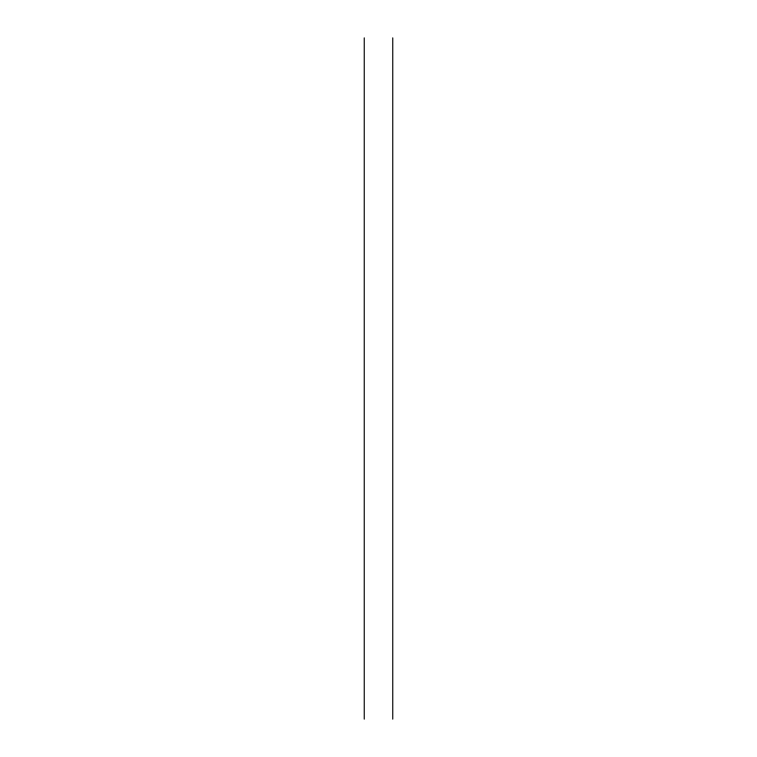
<?xml version="1.0" encoding="UTF-8"?>
<svg xmlns="http://www.w3.org/2000/svg" width="757" height="757" viewBox="0 0 757 757"><rect width="100%" height="100%" fill="white"/><g stroke="black" fill="none" stroke-linecap="round" stroke-linejoin="round"><path stroke-width="1.14" d="M392.76 37.85L392.76 719.15M364.24 37.85L364.24 719.15"/></g></svg>
